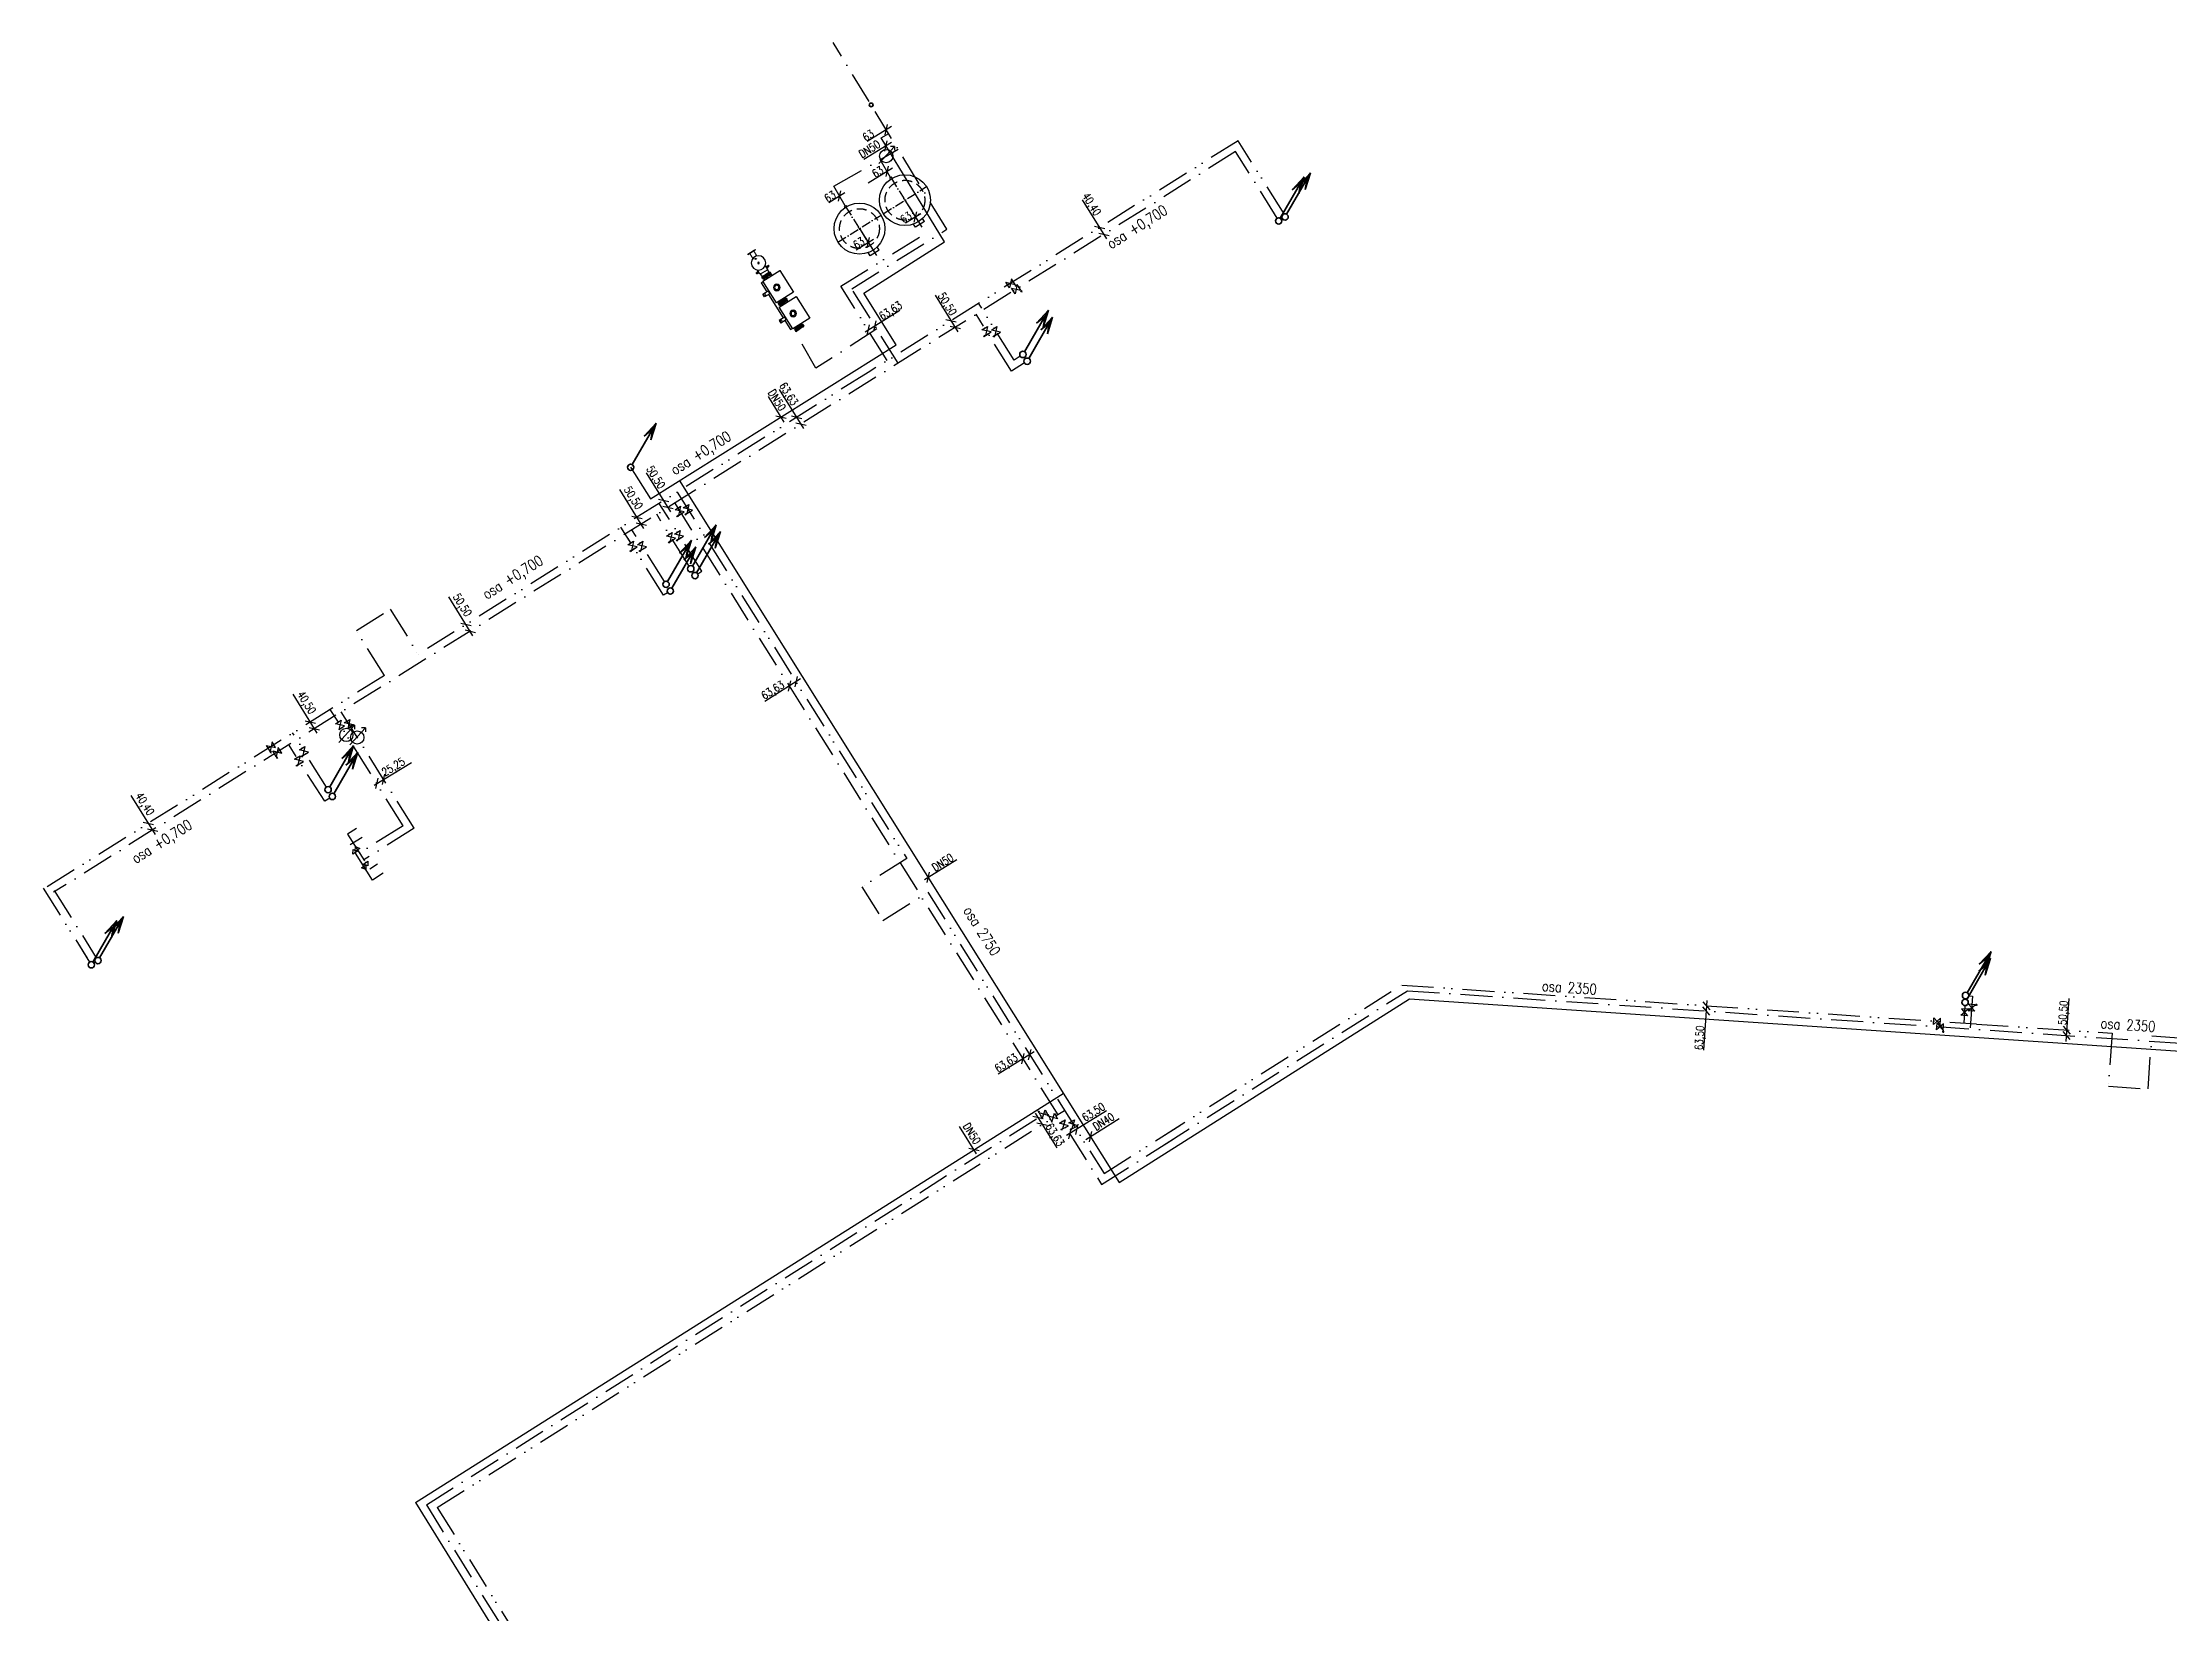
# Model space of a CAD drawing. Header units: millimetres. Extents: x -38754 to 301914, y 6036 to 85154.
# Drawn here: x -38754 to 1319, y 38748 to 68343 of the extents above; entities that cross this region are included whole.
import ezdxf
from ezdxf.enums import TextEntityAlignment as Align

# ---------------------------------------------------------------- set-up
doc = ezdxf.new("R2010")
doc.units = ezdxf.units.MM
for name, pattern in [('ACAD_ISO10W100', [18, 12, -3, 0, -3]), ('CONTINUA', [0]), ('STUDENA2', [10, 6, -2, 0, -2]), ('TEPLA2', [11.5, 6, -2, 0, -1.5, 0, -2]), ('ČÁRKOVANÁ', [19.05, 12.7, -6.35])]:
    doc.linetypes.add(name, pattern=pattern)
for name, color, linetype in [('0UT_TECHNOLOGIE', 5, 'Continuous'), ('P1_V722_POZARNI', 5, 'HYDRANT'), ('ZT-V_TEPLA', 5, 'TEPLA2'), ('ZT_ARMAT', 5, 'Continuous'), ('ZT_V_STU', 5, 'STUDENA2'), ('ZT_VKOTY', 5, 'Continuous'), ('ZT_VPOPIS', 5, 'Continuous'), ('ZT_VTVAR', 5, 'Continuous')]:
    doc.layers.add(name, color=color, linetype=linetype)
for name, color, linetype, lineweight in [('IQ5 - VYT_potrubí', 5, 'Continuous', 30), ('IQ5 - ZTI_voda studená', 5, 'ACAD_ISO10W100', 35), ('IQ5_VOD_voda studená', 5, 'ACAD_ISO10W100', 35), ('ZT_STOUP', 5, 'Continuous', 35)]:
    doc.layers.add(name, color=color, linetype=linetype, lineweight=lineweight)
doc.styles.add('CARY', font='simplex.shx', dxfattribs={"height": 1.5})
doc.styles.add('HA 1 1 5.0mm', font='arial.ttf', dxfattribs={"height": 0.005})
doc.styles.add('kačenka', font='romans.shx', dxfattribs={"width": 0.6})
doc.styles.add('POPIS_KANALIZACE', font='romans.shx', dxfattribs={"width": 0.8, "height": 400})
doc.styles.add('POPISTELES', font='romans.shx', dxfattribs={"width": 0.8, "height": 100})
doc.linetypes.add('HYDRANT', pattern='A,8,-1.5,["H",CARY,S=1,R=0,X=0,Y=-0.7],-2.8', length=12.3)

# ---------------------------------------------------------------- blocks, each defined once
blk = doc.blocks.new('stoup')
at = {"layer": 'ZT_STOUP'}
for p, q in [((65972, -6610), (66723, -5311)), ((66723, -5311), (66349, -5717)), ((66723, -5311), (66558, -5837)), ((66349, -5717), (66618, -5493)), ((66558, -5837), (66618, -5493))]:
    blk.add_line(p, q, dxfattribs=at)
blk.add_circle((65922, -6696), 100, dxfattribs=at)
blk = doc.blocks.new('A$C5a4ac31c')
at = {"layer": 'ZT_ARMAT'}
for p, q in [((-107, -75), (-107, 75)), ((-107, 75), (0, 0)), ((0, 0), (-107, -75))]:
    blk.add_line(p, q, dxfattribs=at)
blk.add_point((-107, 0), dxfattribs=at)
blk = doc.blocks.new('VENTIL-O')
at = {"layer": 'ZT_ARMAT'}
for p, q in [((-125, -125), (-125, 125)), ((125, 125), (-125, -125)), ((-125, 125), (125, -125)), ((125, -125), (125, 125)), ((89, -168), (161, -168)), ((125, -125), (125, -212))]:
    blk.add_line(p, q, dxfattribs=at)
for p in [(-125, 0), (125, 0)]:
    blk.add_point(p, dxfattribs=at)
blk = doc.blocks.new('A$C38fcf7eb')
at = {"layer": 'ZT_VTVAR'}
for p, q in [((-143, -139), (155, 183)), ((155, 183), (81, 183)), ((155, 183), (155, 108))]:
    blk.add_line(p, q, dxfattribs=at)
blk.add_circle((0, 0), 125, dxfattribs=at)
blk = doc.blocks.new('A$7E5810F5D28A')
at = {"layer": '0UT_TECHNOLOGIE', "linetype": 'ACAD_ISO10W100', "ltscale": 15}
for p, q in [((0, 480), (0, -480)), ((480, 0), (-480, 0))]:
    blk.add_line(p, q, dxfattribs=at)
at = {"layer": '0UT_TECHNOLOGIE', "ltscale": 20}
for p, q in [((-540, -100), (-540, 100)), ((-540, 100), (-469, 100)), ((-540, -100), (-469, -100))]:
    blk.add_line(p, q, dxfattribs=at)
at = {"layer": '0UT_TECHNOLOGIE'}
for p, q in [((480, 17), (505, 17)), ((505, 0), (505, 17)), ((505, 0), (505, -17)), ((505, 0), (505, -17)), ((480, -17), (505, -17))]:
    blk.add_line(p, q, dxfattribs=at)
at = {"layer": '0UT_TECHNOLOGIE', "ltscale": 20}
blk.add_circle((0, 0), 480, dxfattribs=at)
at = {"layer": '0UT_TECHNOLOGIE', "linetype": 'ČÁRKOVANÁ', "ltscale": 15}
blk.add_circle((0, 0), 375, dxfattribs=at)
at = {"layer": '0UT_TECHNOLOGIE', "style": 'POPISTELES', "width": 0.8}
blk.add_text('Vitocell 750 l', height=5, dxfattribs=at).set_placement((4, 0), align=Align.BOTTOM_LEFT)
blk = doc.blocks.new('A$C09B05375')
at = {"layer": '0UT_TECHNOLOGIE'}
blk.add_lwpolyline([(0, 0), (480, 0), (480, 380), (0, 380)], close=True, dxfattribs=at)
at = {"layer": '0UT_TECHNOLOGIE', "color": 251}
for radius in [62.5, 40]:
    blk.add_circle((240, 220), radius, dxfattribs=at)
at = {"layer": '0UT_TECHNOLOGIE', "color": 3, "style": 'kačenka', "width": 0.8}
blk.add_text('VIESSMANN VITODES 200-W, P= 10,9-45 kW (80/60°C)', height=2, dxfattribs=at).set_placement((3, 0), align=Align.BOTTOM_LEFT)
blk = doc.blocks.new('A$7E5812FB25E')
at = {"layer": '0UT_TECHNOLOGIE', "lineweight": 20}
for p, q in [((0, 85), (0, -60)), ((0, 85), (0, -85)), ((0, 85), (10, 85)), ((10, 85), (10, -85)), ((117, 45), (10, 45)), ((0, -85), (10, -85)), ((117, -45), (10, -45))]:
    blk.add_line(p, q, dxfattribs=at)
at = {"layer": '0UT_TECHNOLOGIE'}
for p, q in [((433, 85), (353, 85)), ((381, 85), (381, 127)), ((381, 127), (405, 127)), ((393, 135), (384, 135)), ((384, 135), (384, 127)), ((393, 135), (402, 135)), ((402, 135), (402, 127)), ((405, 85), (405, 127)), ((488, 75), (443, 75)), ((443, 75), (443, -75)), ((488, 75), (580, 75)), ((508, 80), (502, 80)), ((502, 80), (502, 70)), ((502, 75), (502, 80)), ((502, 77), (508, 77)), ((502, 72), (508, 72)), ((502, 70), (508, 70)), ((506, 58), (508, 62)), ((508, 58), (506, 58)), ((506, 58), (506, 0)), ((508, -91), (508, 90)), ((530, 90), (508, 90)), ((508, 90), (508, 18)), ((530, 75), (508, 75)), ((530, 60), (509, 60)), ((530, 45), (509, 45)), ((530, 75), (530, 90)), ((530, 90), (545, 90)), ((530, 75), (530, 90)), ((530, 75), (530, 90)), ((530, 75), (530, 90)), ((546, 82), (530, 82)), ((530, -76), (530, 75)), ((530, -76), (530, 75)), ((546, 68), (530, 68)), ((547, 29), (530, 29)), ((545, 90), (547, -1)), ((555, 79), (546, 79)), ((556, 61), (546, 61)), ((555, 75), (555, 79)), ((555, 75), (558, -1)), ((591, 153), (791, 153)), ((591, 153), (591, 112)), ((850, 243), (791, 243)), ((791, 129), (791, 243)), ((791, 129), (850, 129)), ((850, 129), (850, 243)), ((850, 153), (1371, 153)), ((1060, 75), (1095, 75)), ((1085, 75), (1083, -1)), ((1085, 75), (1085, 79)), ((1085, 79), (1095, 79)), ((1085, 61), (1095, 61)), ((1095, 90), (1094, -1)), ((1094, 29), (1127, 29)), ((1095, 90), (1125, 90)), ((1095, 82), (1110, 82)), ((1095, 68), (1110, 68)), ((1110, 75), (1110, 90)), ((1110, 75), (1110, 90)), ((1126, 82), (1110, 82)), ((1110, -76), (1110, 75)), ((1126, 68), (1110, 68)), ((1125, 90), (1127, -1)), ((1135, 79), (1126, 79)), ((1126, 75), (1160, 75)), ((1136, 61), (1126, 61)), ((1135, 75), (1135, 79)), ((1135, 78), (1138, 78)), ((1135, 75), (1138, -1)), ((1138, 71), (1136, 71)), ((1138, 78), (1138, 75)), ((1138, 75), (1138, 71)), ((1371, 129), (1371, 243)), ((1371, 243), (1430, 243)), ((1371, 129), (1430, 129)), ((1430, 129), (1430, 243)), ((1430, 153), (1630, 153)), ((1630, 153), (1630, 112)), ((1640, 75), (1665, 75)), ((1665, 75), (1663, -1)), ((1665, 75), (1665, 79)), ((1665, 79), (1675, 79)), ((1665, 61), (1675, 61)), ((1675, 90), (1674, -1)), ((1674, 29), (1690, 29)), ((1690, 90), (1675, 90)), ((1675, 82), (1690, 81)), ((1675, 68), (1690, 68)), ((1690, 75), (1690, 90)), ((1690, 75), (1690, 90)), ((1690, 75), (1690, 90)), ((1690, 75), (1690, 90)), ((1690, 90), (1712, 90)), ((1690, -76), (1690, 75)), ((1690, 75), (1712, 75)), ((1690, -76), (1690, 75)), ((1690, 60), (1712, 60)), ((1690, 45), (1712, 45)), ((1712, -91), (1712, 90)), ((1712, 90), (1712, 18)), ((1712, 80), (1718, 80)), ((1718, 77), (1712, 77)), ((1718, 70), (1712, 70)), ((1714, 58), (1712, 62)), ((1712, 58), (1714, 58)), ((1719, 72), (1713, 72)), ((1714, 58), (1714, -1)), ((1718, 80), (1718, 70)), ((1718, 75), (1718, 80)), ((433, -85), (353, -85)), ((381, -85), (381, -127)), ((381, -127), (405, -127)), ((384, -135), (384, -127)), ((393, -135), (384, -135)), ((393, -135), (402, -135)), ((402, -135), (402, -127)), ((405, -85), (405, -127)), ((508, -76), (443, -76)), ((502, -81), (502, -71)), ((502, -71), (508, -71)), ((502, -73), (508, -73)), ((502, -78), (508, -78)), ((508, -81), (502, -81)), ((506, -59), (506, 0)), ((508, -59), (506, -59)), ((506, -59), (508, -63)), ((508, -76), (546, -76)), ((508, -83), (546, -83)), ((530, -91), (508, -91)), ((530, -46), (509, -46)), ((530, -61), (509, -61)), ((547, -30), (530, -30)), ((556, -69), (530, -69)), ((530, -76), (530, -91)), ((530, -76), (530, -91)), ((530, -76), (530, -91)), ((530, -76), (530, -91)), ((554, -91), (535, -91)), ((545, -91), (547, -1)), ((556, -63), (546, -62)), ((546, -76), (580, -76)), ((546, -83), (580, -83)), ((556, -76), (554, -91)), ((555, -76), (558, -1)), ((1060, -76), (1095, -76)), ((1060, -76), (1095, -76)), ((1085, -76), (1083, -1)), ((1085, -63), (1095, -62)), ((1085, -69), (1110, -69)), ((1085, -76), (1087, -91)), ((1087, -91), (1105, -91)), ((1095, -91), (1094, -1)), ((1094, -30), (1127, -30)), ((1126, -83), (1095, -83)), ((1126, -69), (1110, -69)), ((1110, -76), (1110, -91)), ((1110, -76), (1110, -91)), ((1110, -91), (1135, -91)), ((1125, -91), (1127, -1)), ((1136, -63), (1126, -62)), ((1126, -76), (1160, -76)), ((1135, -91), (1138, -1)), ((1135, -79), (1138, -79)), ((1138, -72), (1136, -72)), ((1138, -76), (1138, -72)), ((1138, -79), (1138, -76)), ((1640, -1), (1690, -1)), ((1640, -76), (1696, -76)), ((1640, -76), (1712, -76)), ((1665, -76), (1663, -1)), ((1665, -63), (1675, -62)), ((1665, -69), (1690, -69)), ((1665, -76), (1667, -91)), ((1667, -91), (1685, -91)), ((1675, -91), (1674, -1)), ((1674, -30), (1690, -30)), ((1690, -91), (1685, -91)), ((1690, -46), (1712, -46)), ((1690, -61), (1712, -61)), ((1690, -76), (1690, -91)), ((1690, -76), (1690, -91)), ((1690, -76), (1690, -91)), ((1690, -76), (1690, -91)), ((1690, -91), (1712, -91)), ((1712, -59), (1714, -59)), ((1714, -59), (1712, -63)), ((1718, -71), (1712, -71)), ((1718, -78), (1712, -78)), ((1712, -81), (1718, -81)), ((1719, -73), (1713, -73)), ((1714, -59), (1714, -1)), ((1718, -81), (1718, -71))]:
    blk.add_line(p, q, dxfattribs=at)
at = {"layer": '0UT_TECHNOLOGIE', "lineweight": 25}
for p, q in [((508, -91), (580, -91)), ((508, -91), (580, -91)), ((530, 0), (580, -1)), ((530, -91), (535, -91)), ((547, -1), (580, -1)), ((1060, -1), (1094, -1)), ((1110, -91), (1105, -91)), ((1127, -1), (1160, -1))]:
    blk.add_line(p, q, dxfattribs=at)
at = {"layer": '0UT_TECHNOLOGIE'}
blk.add_lwpolyline([(161, -13), (168, 3), (155, 14), (141, 6), (144, -11)], close=True, dxfattribs=at)
for centre, radius in [((247, 0), 136), ((247, 0), 15), ((820, 219), 17.8), ((1400, 219), 17.8)]:
    blk.add_circle(centre, radius, dxfattribs=at)
for centre, start, end in [((433, 75), 0, 90.1524), ((433, -75), 269.8476, 0)]:
    blk.add_arc(centre, 10, start, end, dxfattribs=at)
for p in [(580, -268), (1160, -268)]:
    blk.add_blockref('A$C09B05375', p, dxfattribs=at)

msp = doc.modelspace()

# ---------------------------------------------------------------- linework, layer by layer
at = {"layer": 'IQ5 - ZTI_voda studená', "linetype": 'CONTINUA', "ltscale": 10}
msp.add_circle((-23142, 67167), 35, dxfattribs=at)
msp.add_circle((-23142, 67167), 35, dxfattribs=at)
at = {"layer": 'IQ5_VOD_voda studená', "linetype": 'CONTINUA', "ltscale": 10}
msp.add_circle((-23143, 67168), 35, dxfattribs=at)
msp.add_circle((-23143, 67168), 35, dxfattribs=at)
at = {"layer": 'P1_V722_POZARNI', "ltscale": 100}
for p, q in [((-22951, 66545), (-22810, 66631)), ((-21761, 64587), (-22951, 66545)), ((-23280, 63621), (-21761, 64587)), ((-22669, 62646), (-23280, 63621)), ((-27302, 59745), (-22669, 62646)), ((-27674, 60340), (-27302, 59745)), ((-26758, 60095), (-18472, 46866)), ((-18472, 46866), (-13002, 50327)), ((-13002, 50327), (9643, 48790)), ((-31727, 40837), (-19524, 48546)), ((-31727, 40837), (-26209, 31932))]:
    msp.add_line(p, q, dxfattribs=at)
at = {"layer": 'ZT-V_TEPLA', "ltscale": 100}
for p, q in [((-16228, 66493), (-23200, 62126)), ((-16228, 66493), (-23200, 62126)), ((-15363, 65114), (-16228, 66493)), ((-15363, 65114), (-16228, 66493)), ((-22508, 65376), (-22117, 64751)), ((-23715, 63750), (-22117, 64751)), ((-23362, 64837), (-22973, 64215)), ((-22841, 62355), (-23715, 63750)), ((-22841, 62355), (-23715, 63750)), ((-20449, 62361), (-21119, 63430)), ((-20449, 62361), (-21040, 63304)), ((-23197, 62128), (-31675, 56818)), ((-23197, 62128), (-31675, 56818)), ((-20333, 62434), (-20449, 62361)), ((-20333, 62434), (-20449, 62361)), ((-20279, 62468), (-20281, 62467)), ((-20279, 62468), (-20281, 62467)), ((-26797, 59874), (-22471, 52969)), ((-26797, 59874), (-22471, 52969)), ((-26333, 58381), (-27135, 59661)), ((-26333, 58381), (-27003, 59450)), ((-27054, 57929), (-27856, 59210)), ((-27054, 57929), (-27723, 58999)), ((-26409, 58333), (-26333, 58381)), ((-26409, 58333), (-26333, 58381)), ((-26977, 57977), (-27054, 57929)), ((-26977, 57977), (-27054, 57929)), ((-26926, 58009), (-26926, 58009)), ((-26926, 58009), (-26926, 58009)), ((-32841, 57267), (-32205, 57665)), ((-32841, 57267), (-32205, 57665)), ((-32205, 57665), (-31675, 56818)), ((-32205, 57665), (-31675, 56818)), ((-32310, 56420), (-32841, 57267)), ((-32310, 56420), (-32841, 57267)), ((-32310, 56420), (-38754, 52384)), ((-32310, 56420), (-38754, 52384)), ((-31959, 53588), (-33332, 55780)), ((-31959, 53588), (-33332, 55780)), ((-33405, 54317), (-34042, 55335)), ((-32734, 53368), (-32957, 53228)), ((-32734, 53368), (-32957, 53228)), ((-31959, 53588), (-32838, 53038)), ((-31959, 53588), (-32838, 53038)), ((-32540, 52564), (-32957, 53228)), ((-32540, 52564), (-32957, 53228)), ((-22471, 52969), (-23319, 52438)), ((-22471, 52969), (-23319, 52438)), ((-32334, 52693), (-32540, 52564)), ((-32334, 52693), (-32540, 52564)), ((-38740, 52412), (-37915, 51095)), ((-38740, 52412), (-37866, 51019)), ((-23319, 52438), (-22921, 51803)), ((-23319, 52438), (-22921, 51803)), ((-22921, 51803), (-22073, 52334)), ((-22921, 51803), (-22073, 52334)), ((-22073, 52334), (-18755, 47037)), ((-22073, 52334), (-18755, 47037)), ((-17737, 47682), (-13147, 50586)), ((-17737, 47682), (-13147, 50586)), ((-13147, 50586), (-2318, 49853)), ((-13147, 50586), (-2318, 49853)), ((-2536, 50199), (-2558, 49868)), ((-2536, 50199), (-2558, 49868)), ((-2318, 49852), (236, 49679)), ((-2318, 49852), (236, 49679)), ((236, 49679), (169, 48681)), ((236, 49679), (169, 48681)), ((917, 48630), (985, 49628)), ((917, 48630), (985, 49628)), ((985, 49628), (8014, 49151)), ((985, 49628), (8014, 49151)), ((169, 48681), (917, 48630)), ((169, 48681), (917, 48630)), ((-31317, 40744), (-19499, 48224)), ((-18755, 47037), (-17328, 47941)), ((-18755, 47037), (-17328, 47941)), ((-31317, 40744), (-26113, 32346))]:
    msp.add_line(p, q, dxfattribs=at)
at = {"layer": 'ZT_ARMAT'}
for p, q in [((-33235, 55508), (-33130, 55574)), ((-33235, 55508), (-33130, 55574)), ((-33063, 55468), (-33235, 55508)), ((-33063, 55468), (-33235, 55508)), ((-33130, 55574), (-33169, 55402)), ((-33130, 55574), (-33169, 55402)), ((-33169, 55402), (-33063, 55468)), ((-33169, 55402), (-33063, 55468)), ((-33070, 55526), (-32964, 55592)), ((-33070, 55526), (-32964, 55592)), ((-32898, 55486), (-33070, 55526)), ((-32898, 55486), (-33070, 55526)), ((-32964, 55592), (-33004, 55420)), ((-32964, 55592), (-33004, 55420)), ((-33004, 55420), (-32898, 55486)), ((-33004, 55420), (-32898, 55486))]:
    msp.add_line(p, q, dxfattribs=at)
for p in [(-33183, 55541), (-33183, 55541), (-33116, 55435), (-33116, 55435), (-33017, 55559), (-33017, 55559), (-32951, 55453), (-32951, 55453)]:
    msp.add_point(p, dxfattribs=at)
at = {"layer": 'ZT_V_STU', "ltscale": 100}
for p, q in [((-23181, 67231), (-23860, 68343)), ((-21716, 64825), (-23181, 67231)), ((-16275, 66287), (-38547, 52336)), ((-23844, 65634), (-22631, 66335)), ((-22775, 65801), (-22970, 66139)), ((-15491, 65035), (-16275, 66287)), ((-23631, 65265), (-23844, 65634)), ((-23508, 63703), (-21716, 64825)), ((-22632, 62305), (-23508, 63703)), ((-23034, 62946), (-24184, 62206)), ((-20497, 62154), (-21166, 63223)), ((-24184, 62206), (-24445, 62658)), ((-20254, 62307), (-20497, 62154)), ((-20200, 62340), (-20204, 62338)), ((-26572, 58479), (-27182, 59455)), ((-26844, 59667), (-18803, 46830)), ((-27038, 58187), (-27649, 59162)), ((-31753, 53541), (-33125, 55732)), ((-33438, 54049), (-34108, 55106)), ((-33344, 54107), (-33438, 54049)), ((-32840, 53538), (-33009, 53432)), ((-33009, 53432), (-32587, 52771)), ((-31753, 53541), (-32700, 52947)), ((-32440, 52862), (-32587, 52771)), ((-38533, 52365), (-37741, 51099)), ((-17656, 47556), (-13035, 50480)), ((-13035, 50480), (23557, 47995)), ((-2463, 50385), (-2394, 50380)), ((-2394, 50380), (-2436, 49760)), ((-31522, 40791), (-19705, 48271)), ((-18803, 46830), (-17248, 47814)), ((-31522, 40791), (-26161, 32139))]:
    msp.add_line(p, q, dxfattribs=at)
at = {"layer": 'ZT_VKOTY'}
for p, q in [((-22756, 66760), (-23217, 66477)), ((-22879, 66602), (-22834, 66797)), ((-22760, 66457), (-23281, 66139)), ((-22882, 66299), (-22838, 66494)), ((-22739, 65975), (-23200, 65692)), ((-22862, 65817), (-22817, 66012)), ((-23637, 65511), (-23939, 65326)), ((-23759, 65353), (-23715, 65548)), ((-18705, 64646), (-19161, 65380)), ((-22207, 65117), (-22496, 64939)), ((-22329, 64959), (-22284, 65154)), ((-23096, 64634), (-23423, 64433)), ((-23219, 64476), (-23174, 64671)), ((-18934, 64881), (-18740, 64837)), ((-18855, 64754), (-18660, 64709)), ((-21505, 62892), (-21933, 63581)), ((-22603, 63294), (-23257, 62888)), ((-23220, 62827), (-23175, 63022)), ((-23092, 62907), (-23048, 63102)), ((-21735, 63127), (-21540, 63083)), ((-21655, 63000), (-21460, 62955)), ((-24412, 61072), (-24868, 61806)), ((-24778, 61189), (-25079, 61674)), ((-24938, 61309), (-24743, 61265)), ((-24642, 61307), (-24447, 61262)), ((-24562, 61179), (-24368, 61134)), ((-26916, 59503), (-27372, 60237)), ((-27422, 59187), (-27877, 59921)), ((-27146, 59738), (-26951, 59694)), ((-27651, 59422), (-27456, 59377)), ((-27067, 59611), (-26872, 59566)), ((-27572, 59294), (-27377, 59249)), ((-30644, 57168), (-31100, 57902)), ((-30874, 57403), (-30679, 57359)), ((-30794, 57276), (-30599, 57231)), ((-24471, 56353), (-25146, 55930)), ((-24661, 56318), (-24707, 56123)), ((-24534, 56397), (-24579, 56202)), ((-33578, 55331), (-34033, 56065)), ((-33807, 55566), (-33612, 55521)), ((-33728, 55438), (-33533, 55393)), ((-32507, 54355), (-31805, 54777)), ((-32308, 54561), (-32354, 54367)), ((-36625, 53422), (-37081, 54156)), ((-32435, 54481), (-32481, 54287)), ((-36855, 53657), (-36660, 53612)), ((-36776, 53529), (-36581, 53484)), ((-22134, 52578), (-21530, 52952)), ((-22050, 52713), (-22096, 52518)), ((-7478, 50173), (-7347, 50022)), ((-7471, 50273), (-7340, 50122)), ((-7399, 50298), (-7463, 49358)), ((-578, 50331), (-633, 49523)), ((-690, 49713), (-559, 49561)), ((-683, 49813), (-552, 49661)), ((-20072, 49330), (-20748, 48907)), ((-20263, 49295), (-20308, 49100)), ((-20135, 49373), (-20181, 49179)), ((-19904, 48065), (-20099, 48110)), ((-20055, 48172), (-19647, 47521)), ((-19463, 47756), (-18707, 48225)), ((-21485, 47921), (-21162, 47407)), ((-19825, 47938), (-20020, 47982)), ((-19381, 47886), (-19426, 47691)), ((-19250, 47968), (-19295, 47773)), ((-19098, 47678), (-18469, 48072)), ((-18991, 47828), (-19036, 47633)), ((-21109, 47461), (-21304, 47505))]:
    msp.add_line(p, q, dxfattribs=at)

# ---------------------------------------------------------------- block references
at = {"layer": '0UT_TECHNOLOGIE', "rotation": 122.061249477457}
for p in [(-22506, 65373), (-23362, 64837)]:
    msp.add_blockref('A$7E5810F5D28A', p, dxfattribs=at)
at = {"layer": '0UT_TECHNOLOGIE', "xscale": -1, "rotation": 122.061249477458}
msp.add_blockref('A$7E5812FB25E', (-25396, 64399), dxfattribs=at)
at = {"layer": 'ZT_ARMAT'}
for p, xscale, yscale, zscale, rotation in [((-20518, 63806), 0.5, 0.5, 0.5, 32.06238575571394), ((-20410, 63697), 0.5, 0.5, 0.5, 32.06238575571394), ((-20970, 62910), 0.5, 0.5, 0.5, 302.062385755707), ((-20970, 62910), 0.5, 0.5, 0.5, 302.062385755707), ((-20791, 62907), 0.5, 0.5, 0.5, 302.062385755707), ((-20791, 62907), 0.5, 0.5, 0.5, 302.062385755707), ((-26751, 59519), 0.4999999999999998, 0.4999999999999998, 0.4999999999999998, 302.0612494774559), ((-26751, 59519), 0.4999999999999998, 0.4999999999999998, 0.4999999999999998, 302.0612494774559), ((-26596, 59554), 0.4999999999999998, 0.4999999999999998, 0.4999999999999998, 302.0612494774559), ((-26596, 59554), 0.4999999999999998, 0.4999999999999998, 0.4999999999999998, 302.0612494774559), ((-27638, 58862), 0.4999999999999998, 0.4999999999999998, 0.4999999999999998, 302.0612494774559), ((-27638, 58862), 0.4999999999999998, 0.4999999999999998, 0.4999999999999998, 302.0612494774559), ((-27461, 58863), 0.4999999999999998, 0.4999999999999998, 0.4999999999999998, 302.0612494774559), ((-27461, 58863), 0.4999999999999998, 0.4999999999999998, 0.4999999999999998, 302.0612494774559), ((-26913, 59025), 0.4999999999999998, 0.4999999999999998, 0.4999999999999998, 302.0612494774559), ((-26761, 59064), 0.4999999999999998, 0.4999999999999998, 0.4999999999999998, 302.0612494774559), ((-26761, 59064), 0.4999999999999998, 0.4999999999999998, 0.4999999999999998, 302.0612494774559), ((-34448, 55080), -0.5, 0.5, 0.5, 32.06238575571582), ((-34331, 54977), -0.5, 0.5, 0.5, 32.06238575571463), ((-33922, 54820), 0.4999999999999998, 0.4999999999999998, 0.4999999999999998, 302.0612494774559), ((-33922, 54820), 0.4999999999999998, 0.4999999999999998, 0.4999999999999998, 302.0612494774559), ((-33829, 54995), 0.4999999999999998, 0.4999999999999998, 0.4999999999999998, 302.0612494774559), ((-2544, 50074), 0.4999999999999989, 0.4999999999999989, 0.4999999999999989, 86.11526002546168), ((-2544, 50074), 0.4999999999999989, 0.4999999999999989, 0.4999999999999989, 86.11526002546168), ((-2409, 50158), 0.4999999999999989, 0.4999999999999989, 0.4999999999999989, 86.11526002546168), ((-3061, 49903), 0.4999999999999988, 0.4999999999999988, 0.4999999999999988, 356.1152600254618), ((-3061, 49903), 0.4999999999999987, 0.4999999999999987, 0.4999999999999987, 356.1152600254618), ((-3003, 49799), 0.4999999999999988, 0.4999999999999988, 0.4999999999999988, 356.1152600254618), ((-3003, 49799), 0.4999999999999987, 0.4999999999999987, 0.4999999999999987, 356.1152600254618), ((-19892, 48153), 0.4999999999999997, 0.4999999999999997, 0.4999999999999997, 207.9385827978929), ((-19713, 48089), 0.4999999999999997, 0.4999999999999997, 0.4999999999999997, 207.9385827978929), ((-19511, 47961), 0.5, 0.5, 0.5, 297.9385827978929), ((-19335, 47963), 0.5, 0.5, 0.5, 297.9385827978929)]:
    msp.add_blockref('VENTIL-O', p, dxfattribs=dict(at, xscale=xscale, yscale=yscale, zscale=zscale, rotation=rotation))
at = {"layer": 'ZT_STOUP', "extrusion": (0, 0, -1), "xscale": 0.6000000000000008, "yscale": 0.6000000000000008, "zscale": 0.6000000000000008, "rotation": 60.04449248320237}
for p in [(-7767, 32718), (-7887, 32794), (-2948, 30203), (-2948, 30203), (-3028, 30076), (-3028, 30076), (4443, 28077), (4443, 28077), (3775, 25873), (3775, 25873), (3309, 26165), (3309, 26165), (3229, 26038), (3229, 26038), (3696, 25746), (3696, 25746), (10142, 22003), (10062, 21876), (14604, 18705), (14478, 18785), (-20699, 17996), (-20699, 17996), (-20708, 18126), (-20708, 18126)]:
    msp.add_blockref('stoup', p, dxfattribs=at)
at = {"layer": 'ZT_V_STU'}
for p in [(-22857, 66204), (-33030, 55298), (-32824, 55251)]:
    msp.add_blockref('A$C38fcf7eb', p, dxfattribs=at)
at = {"layer": 'ZT_VKOTY', "xscale": 0.6666666666666665, "yscale": 0.6666666666666665, "zscale": 0.6666666666666665}
for p, rotation in [((-32903, 53141), 122.1505481142568), ((-32903, 53141), 122.1505481142568), ((-32857, 53195), 122.0612494774579), ((-32857, 53195), 122.0612494774579), ((-32627, 52833), 302.5157526811963), ((-32627, 52833), 302.5157526811963), ((-32665, 52762), 302.1505481142558), ((-32665, 52762), 302.1505481142558)]:
    msp.add_blockref('A$C5a4ac31c', p, dxfattribs=dict(at, rotation=rotation))

# ---------------------------------------------------------------- texts
at = {"layer": 'IQ5 - VYT_potrubí', "insert": (-22602, 62035), "char_height": 100, "width": 1021.96, "attachment_point": 1, "style": 'HA 1 1 5.0mm'}
msp.add_mtext('{\\H0.0001x;Ttv }', dxfattribs=at)
at = {"layer": 'ZT_VKOTY', "style": 'POPIS_KANALIZACE', "width": 0.8}
for s, rotation, p in [('63', 32.0624, (-23244, 66475)), ('DN50', 32.0624, (-23315, 66160)), ('63', 32.0624, (-23065, 65789)), ('63', 32.0624, (-23963, 65325)), ('40,40', 302.0624, (-19173, 65455)), ('63', 32.0624, (-22533, 64931)), ('63', 32.0624, (-23422, 64448)), ('63,63', 32.0624, (-22934, 63107)), ('50,50', 302.0624, (-21893, 63574)), ('DN50', 302.0624, (-25091, 61748)), ('63,63', 302.0624, (-24880, 61880)), ('50,50', 302.0624, (-27384, 60312)), ('50,50', 302.0624, (-27807, 59923)), ('50,50', 302.0624, (-31029, 57904)), ('63,63', 32.1234, (-25153, 55958)), ('40,50', 302.0624, (-33963, 56067)), ('25,25', 31.0502, (-32304, 54516)), ('40,40', 302.0624, (-37010, 54158)), ('DN50', 32.0613, (-21935, 52720)), ('50,50', 86.1153, (-627, 49827)), ('63,50', 86.1153, (-7478, 49357)), ('63,63', 32.1234, (-20754, 48935)), ('63,50', 32.0612, (-19110, 48009)), ('DN40', 32.0612, (-18904, 47838)), ('DN50', 302.0612, (-21422, 47930)), ('63,63', 302.0612, (-19863, 47924))]:
    msp.add_text(s, height=150, rotation=rotation, dxfattribs=at).set_placement(p)
at = {"layer": 'ZT_VPOPIS', "style": 'POPIS_KANALIZACE', "width": 0.8}
for s, rotation, p in [('osa +0,700', 32.244, (-18622, 64445)), ('osa +0,700', 32.244, (-26843, 60185)), ('osa +0,700', 32.244, (-30387, 57844)), ('osa +0,700', 32.244, (-36998, 52867)), ('osa 2350', 356.1153, (-10511, 50475)), ('osa 2350', 356.1153, (14, 49773))]:
    msp.add_text(s, height=200, rotation=rotation, dxfattribs=at).set_placement(p)
at = {"layer": 'ZT_VPOPIS', "lineweight": 13, "style": 'POPIS_KANALIZACE', "width": 0.8}
msp.add_text('osa 2750', height=200, rotation=302.244, dxfattribs=at).set_placement((-21415, 51991))

doc.saveas('drawing.dxf')
